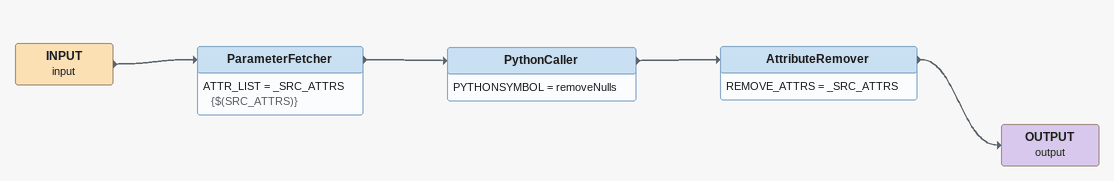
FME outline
INPUT (input)
    -> ParameterFetcher
ParameterFetcher
    ATTR_LIST = _SRC_ATTRS {$(SRC_ATTRS)}
    -> PythonCaller
PythonCaller
    PYTHONSYMBOL = removeNulls
    -> AttributeRemover
AttributeRemover
    REMOVE_ATTRS = _SRC_ATTRS
    -> OUTPUT (output)
OUTPUT (output)
